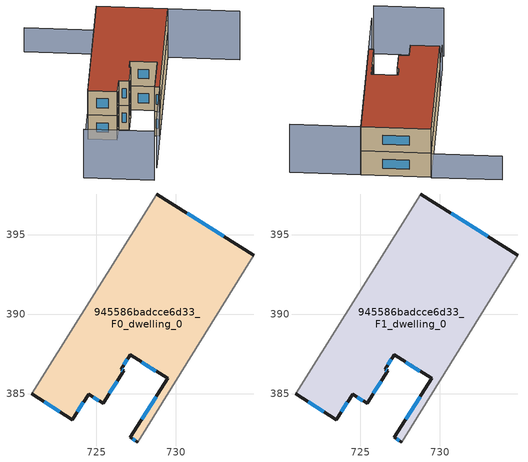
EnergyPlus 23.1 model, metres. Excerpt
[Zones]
945586badcce6d33_F0_dwelling_0
 floor ground (EU_floor_Construction): 734.9,393.71 727.59,381.95 727.13,382.24 729.48,385.95 727.13,387.44 726.55,386.53 726.71,386.42 725.41,384.38 724.5,384.96 723.48,383.36 720.93,384.98 728.81,397.57 z0
 wall outside (EU_wall_Construction): 720.93,384.98 723.48,383.36 724.5,384.96 725.41,384.38 726.71,386.42 726.55,386.53 727.13,387.44 729.48,385.95 727.13,382.24 727.59,381.95 / 734.9,393.71 728.81,397.57 z0:3
 wall adiabatic (EU_wall_Construction): 728.81,397.57 720.93,384.98 / 727.59,381.95 734.9,393.71 z0:3
 window (EU_Window_Construction): 724.78,384.78 725.13,384.56 / 723.8,383.85 724.18,384.46 / 721.72,384.47 722.69,383.86 / 733,394.91 730.71,396.37 / 727.27,382.15 727.45,382.04 / 728.75,384.79 727.86,383.39 / 727.86,386.98 728.75,386.41 / 726.73,386.81 726.95,387.16 / 726.66,386.45 726.6,386.49 / 725.82,385.01 726.3,385.78 z0.93:2.07
945586badcce6d33_F1_dwelling_0
 floor to 945586badcce6d33_F0_dwelling_0 (EU_floor_Construction): 734.9,393.71 727.59,381.95 727.13,382.24 729.48,385.95 727.13,387.44 726.55,386.53 726.71,386.42 725.41,384.38 724.5,384.96 723.48,383.36 720.93,384.98 728.81,397.57 z3
 wall outside (EU_wall_Construction): 720.93,384.98 723.48,383.36 724.5,384.96 725.41,384.38 726.71,386.42 726.55,386.53 727.13,387.44 729.48,385.95 727.13,382.24 727.59,381.95 / 734.9,393.71 728.81,397.57 z3:6
 wall adiabatic (EU_wall_Construction): 728.81,397.57 720.93,384.98 / 727.59,381.95 734.9,393.71 z3:6
 window (EU_Window_Construction): 724.78,384.78 725.13,384.56 / 723.8,383.85 724.18,384.46 / 721.72,384.47 722.69,383.86 / 733,394.91 730.71,396.37 / 727.27,382.15 727.45,382.04 / 728.75,384.79 727.86,383.39 / 727.86,386.98 728.75,386.41 / 726.73,386.81 726.95,387.16 / 726.66,386.45 726.6,386.49 / 725.82,385.01 726.3,385.78 z3.93:5.07
 roof outside (EU_roof_Construction): 729.48,385.95 727.13,382.24 727.59,381.95 734.9,393.71 728.81,397.57 720.93,384.98 723.48,383.36 724.5,384.96 725.41,384.38 726.71,386.42 726.55,386.53 727.13,387.44 z6
shading: 717.33,379.23 723.41,375.46 / 724.65,377.25 734.9,393.71 / 734.9,393.71 741.11,389.84 z0:6; 722.64,401.48 728.83,397.6 / 728.83,397.6 718.55,381.18 z0:3
[Building]
EU S2 Campaign: North Axis=0; Terrain=City; Solar Distribution=FullExterior
[Site:Location]
Montreal-Trudeau.Intl.AP: Latitude=45.4667; Longitude=-73.75; Time Zone=-5; Elevation=36
[SizingPeriod:WeatherFileDays]
AnnualSizingPeriod: Begin Month=1; Begin Day of Month=1; End Month=12; End Day of Month=31; Day of Week for Start Day=Monday; Use Weather File Daylight Saving Period=No; Use Weather File Rain and Snow Indicators=No
[MATERIAL]
EU_InternalMass_Material: Roughness=MediumRough; Thickness=0.1; Conductivity=1; Density=1800; Specific Heat=900; Thermal Absorptance=0.9; Solar Absorptance=0.7; Visible Absorptance=0.7
[MATERIAL:NOMASS] Roughness=MediumRough; Thermal Absorptance=0.9; Solar Absorptance=0.7; Visible Absorptance=0.7
Name | Thermal Resistance
EU_wall_NoMass; EU_floor_NoMass | 1.51479
EU_roof_NoMass | 2.84114
[WINDOWMATERIAL:SIMPLEGLAZINGSYSTEM]
EU_Window_SimpleGlazing: UFactor=3.53504; Solar Heat Gain Coefficient=0.8; Visible Transmittance=0.8
[CONSTRUCTION]
EU_wall_Construction: EU_wall_NoMass
EU_roof_Construction: EU_roof_NoMass
EU_floor_Construction: EU_floor_NoMass
EU_Window_Construction: EU_Window_SimpleGlazing
EU_InternalMass_Construction: EU_InternalMass_Material
[ZONE] Type=1; Multiplier=1; Ceiling Height=autocalculate; Floor Area=autocalculate; Part of Total Floor Area=Yes
Name | Volume
945586badcce6d33_F0_dwelling_0 | 271.949
945586badcce6d33_F1_dwelling_0 | 271.947
[INTERNALMASS] Construction=EU_InternalMass_Construction; Surface Area=90.6495
Name | Zone or ZoneList
945586badcce6d33_F0_dwelling_0_EU_InternalMass | 945586badcce6d33_F0_dwelling_0
945586badcce6d33_F1_dwelling_0_EU_InternalMass | 945586badcce6d33_F1_dwelling_0
[OTHEREQUIPMENT] Fuel Type=Electricity; Design Level Calculation Method=Watts/Area; Power per Zone Floor Area=1; Fraction Latent=0; Fraction Radiant=0; Fraction Lost=0; Carbon Dioxide Generation Rate=0; EndUse Subcategory=EU_Step8_InternalGains
Name | Zone or ZoneList or Space or SpaceList | Schedule
EU_Step8_InternalGain_945586badcce6d33_F0_dwelling_0_f000 | 945586badcce6d33_F0_dwelling_0 | EU_Step8_GainSchedule_945586badcce6d33_F0_dwelling_0_f000
EU_Step8_InternalGain_945586badcce6d33_F1_dwelling_0_f000 | 945586badcce6d33_F1_dwelling_0 | EU_Step8_GainSchedule_945586badcce6d33_F1_dwelling_0_f000
[ZONEVENTILATION:DESIGNFLOWRATE] Schedule=EU_AlwaysOn; Design Flow Rate Calculation Method=AirChanges/Hour; Air Changes per Hour=0.775154; Ventilation Type=Natural; Fan Pressure Rise=0; Fan Total Efficiency=1; Constant Term Coefficient=1; Temperature Term Coefficient=0; Velocity Term Coefficient=0; Velocity Squared Term Coefficient=0; Minimum Indoor Temperature=-100; Maximum Indoor Temperature=100; Delta Temperature=-100; Minimum Outdoor Temperature=-100; Maximum Outdoor Temperature=100; Maximum Wind Speed=40
Name | Zone or ZoneList or Space or SpaceList
EU_ConstantAir_945586badcce6d33_F0_dwelling_0 | 945586badcce6d33_F0_dwelling_0
EU_ConstantAir_945586badcce6d33_F1_dwelling_0 | 945586badcce6d33_F1_dwelling_0
[HVACTEMPLATE:THERMOSTAT] Constant Heating Setpoint=20; Constant Cooling Setpoint=50
EU_HeatOnly_945586badcce6d33_F0_dwelling_0; EU_HeatOnly_945586badcce6d33_F1_dwelling_0
[HVACTEMPLATE:ZONE:IDEALLOADSAIRSYSTEM] System Availability Schedule=EU_AlwaysOn; Maximum Heating Supply Air Temperature=50; Minimum Cooling Supply Air Temperature=13; Maximum Heating Supply Air Humidity Ratio=0.0156; Minimum Cooling Supply Air Humidity Ratio=0.0077; Heating Limit=NoLimit; Cooling Limit=NoLimit; Heating Availability Schedule=EU_AlwaysOn; Cooling Availability Schedule=EU_CoolingOff; Dehumidification Control Type=ConstantSensibleHeatRatio; Cooling Sensible Heat Ratio=0.7; Dehumidification Setpoint=60; Humidification Control Type=None; Humidification Setpoint=30; Outdoor Air Method=None; Outdoor Air Flow Rate per Person=0.00944; Outdoor Air Flow Rate per Zone Floor Area=0; Outdoor Air Flow Rate per Zone=0; Demand Controlled Ventilation Type=None; Outdoor Air Economizer Type=NoEconomizer; Heat Recovery Type=None; Sensible Heat Recovery Effectiveness=0.7; Latent Heat Recovery Effectiveness=0.65
Name | Template Thermostat
945586badcce6d33_F0_dwelling_0 | EU_HeatOnly_945586badcce6d33_F0_dwelling_0
945586badcce6d33_F1_dwelling_0 | EU_HeatOnly_945586badcce6d33_F1_dwelling_0
[SIZING:ZONE] Zone Cooling Design Supply Air Temperature Input Method=SupplyAirTemperature; Zone Cooling Design Supply Air Temperature=13; Zone Heating Design Supply Air Temperature Input Method=SupplyAirTemperature; Zone Heating Design Supply Air Temperature=50; Zone Cooling Design Supply Air Humidity Ratio=0.008; Zone Heating Design Supply Air Humidity Ratio=0.008; Cooling Design Air Flow Method=DesignDay; Cooling Design Air Flow Rate=0; Cooling Minimum Air Flow per Zone Floor Area=0.000762; Cooling Minimum Air Flow=0; Cooling Minimum Air Flow Fraction=0.2; Heating Design Air Flow Method=DesignDay; Heating Design Air Flow Rate=0; Heating Maximum Air Flow per Zone Floor Area=0.002032; Heating Maximum Air Flow=0.141576; Heating Maximum Air Flow Fraction=0.3; Account for Dedicated Outdoor Air System=No; Dedicated Outdoor Air System Control Strategy=NeutralSupplyAir; Dedicated Outdoor Air Low Setpoint Temperature for Design=autosize; Dedicated Outdoor Air High Setpoint Temperature for Design=autosize; Zone Load Sizing Method=Sensible Load Only No Latent Load; Zone Latent Cooling Design Supply Air Humidity Ratio Input Method=HumidityRatioDifference; Zone Cooling Design Supply Air Humidity Ratio Difference=0.005; Zone Latent Heating Design Supply Air Humidity Ratio Input Method=HumidityRatioDifference; Zone Humidification Design Supply Air Humidity Ratio Difference=0.005
945586badcce6d33_F0_dwelling_0; 945586badcce6d33_F1_dwelling_0
[SCHEDULE:CONSTANT]
Name | Hourly Value
EU_AlwaysOn | 1
EU_CoolingOff | 0
[SCHEDULE:FILE] Column Number=1; Rows to Skip at Top=0; Number of Hours of Data=8760; Column Separator=Comma; Interpolate to Timestep=No; Minutes per Item=60; Adjust Schedule for Daylight Savings=Yes
Name | File
EU_Step8_GainSchedule_945586badcce6d33_F0_dwelling_0_f000 | ../../schedules/945586badcce6d33/945586badcce6d33_F0_dwelling_0_f000_gain.csv
EU_Step8_GainSchedule_945586badcce6d33_F1_dwelling_0_f000 | ../../schedules/945586badcce6d33/945586badcce6d33_F1_dwelling_0_f000_gain.csv
